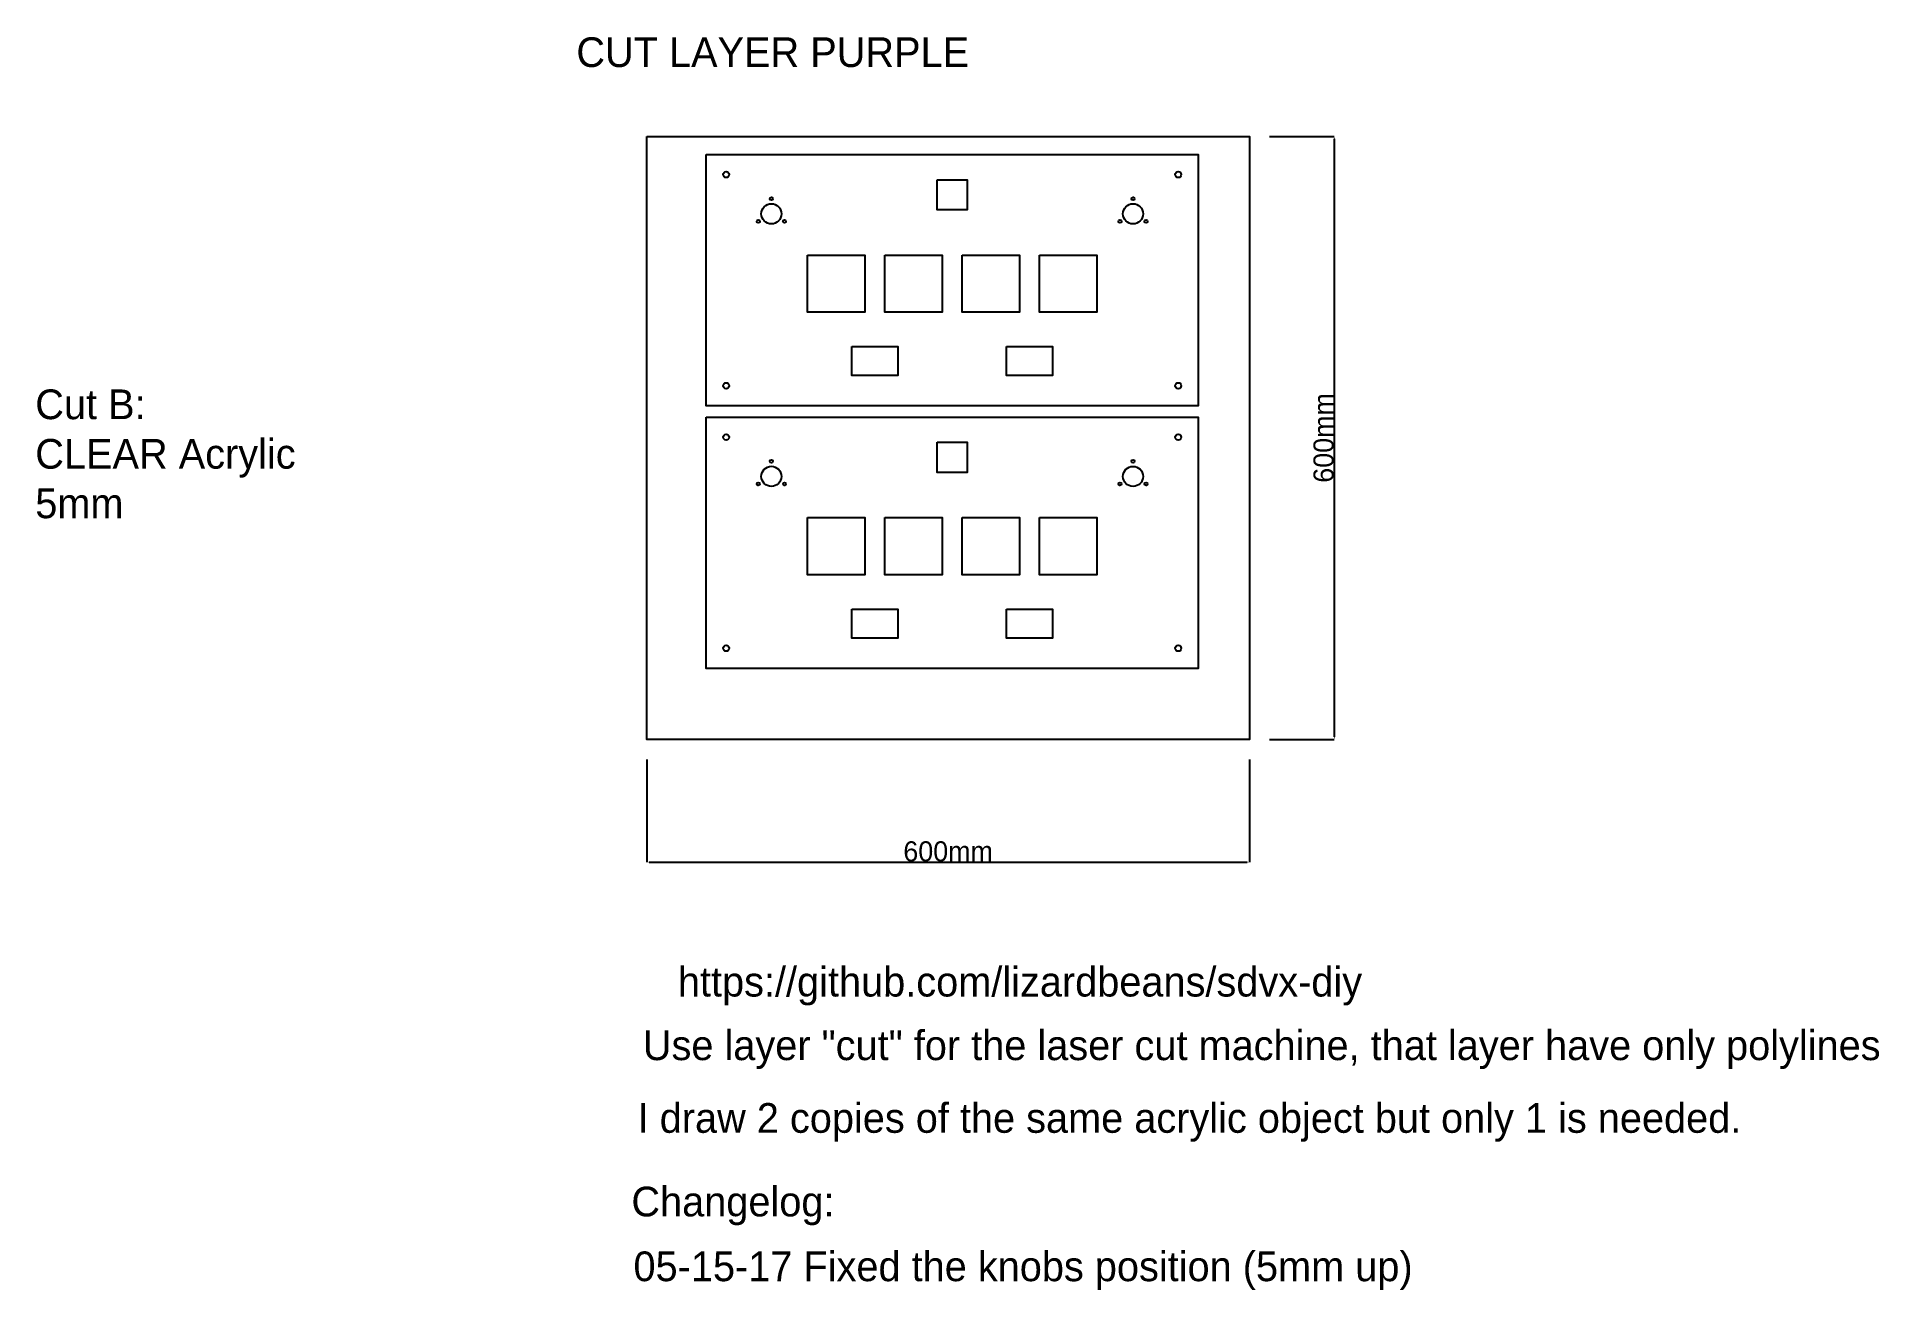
# Model space of a CAD drawing. Header units: millimetres. Extents: x -803 to 1031, y -1800 to -553.
import ezdxf

# ---------------------------------------------------------------- set-up
doc = ezdxf.new("R2010")
doc.units = ezdxf.units.MM
doc.layers.add('Corte B (5mm Acr. Transp.) Todo Junto', color=210, linetype='Continuous')
doc.layers.add('Texto', color=10, linetype='Continuous')
doc.dimstyles.new('ISO-25', dxfattribs={"dimtxt": 2.5, "dimasz": 2.5, "dimexe": 1.25, "dimexo": 0.625, "dimtad": 1, "dimtxsty": 'Standard', "dimcen": 2.5, "dimadec": 0, "dimazin": 0, "dimtfac": 1, "dimtmove": 0, "dimatfit": 3, "dimfxl": 1, "dimarcsym": 0})

# ---------------------------------------------------------------- blocks, each defined once
blk = doc.blocks.new('*D1')
at = {"layer": 'Defpoints', "color": 0, "transparency": 16777216}
for p in [(404, -652), (404, -1252), (488.4, -1252)]:
    blk.add_point(p, dxfattribs=at)
at = {"layer": 'Texto', "color": 0, "lineweight": -2, "transparency": 16777216}
for p, q in [((424, -652), (488.4, -652)), ((488.4, -654.5), (488.4, -1249.5)), ((424, -1252), (488.4, -1252))]:
    blk.add_line(p, q, dxfattribs=at)
at = {"layer": 'Texto', "color": 0, "transparency": 16777216}
for points in [[(488, -654.5), (488.8, -654.5), (488.4, -652)], [(488, -1249.5), (488.8, -1249.5), (488.4, -1252)]]:
    blk.add_solid(points, dxfattribs=at)
at = {"layer": 'Texto', "color": 0, "transparency": 16777216, "insert": (477.8, -952), "char_height": 20, "attachment_point": 5, "rotation": 90}
blk.add_mtext('600mm', dxfattribs=at)
blk = doc.blocks.new('*D2')
at = {"layer": 'Defpoints', "color": 0, "transparency": 16777216}
for p in [(-196, -1252), (404, -1252), (404, -1374.1)]:
    blk.add_point(p, dxfattribs=at)
at = {"layer": 'Texto', "color": 0, "lineweight": -2, "transparency": 16777216}
for p, q in [((-196, -1272), (-196, -1374.1)), ((404, -1272), (404, -1374.1)), ((-193.5, -1374.1), (401.5, -1374.1))]:
    blk.add_line(p, q, dxfattribs=at)
at = {"layer": 'Texto', "color": 0, "transparency": 16777216}
for points in [[(-193.5, -1373.7), (-193.5, -1374.5), (-196, -1374.1)], [(401.5, -1373.7), (401.5, -1374.5), (404, -1374.1)]]:
    blk.add_solid(points, dxfattribs=at)
at = {"layer": 'Texto', "color": 0, "transparency": 16777216, "insert": (104, -1363.5), "char_height": 20, "attachment_point": 5}
blk.add_mtext('600mm', dxfattribs=at)

msp = doc.modelspace()

# ---------------------------------------------------------------- linework, layer by layer
at = {"layer": 'Corte B (5mm Acr. Transp.) Todo Junto'}
for points in [[(-136.976, -670.05), (353.024, -670.05), (353.024, -920.05), (-136.976, -920.05)], [(93.024, -695.05), (123.024, -695.05), (123.024, -725.05), (93.024, -725.05)], [(-35.978, -770.048), (21.022, -770.048), (21.022, -827.048), (-35.978, -827.048)], [(41.022, -770.048), (98.022, -770.048), (98.022, -827.048), (41.022, -827.048)], [(118.022, -770.048), (175.022, -770.048), (175.022, -827.048), (118.022, -827.048)], [(195.022, -770.048), (252.022, -770.048), (252.022, -827.048), (195.022, -827.048)], [(8.027, -861.049), (54.027, -861.049), (54.027, -890.049), (8.027, -890.049)], [(162.027, -861.049), (208.027, -861.049), (208.027, -890.049), (162.027, -890.049)], [(-136.976, -931.274), (353.024, -931.274), (353.024, -1181.274), (-136.976, -1181.274)], [(93.024, -956.274), (123.024, -956.274), (123.024, -986.274), (93.024, -986.274)], [(-35.978, -1031.271), (21.022, -1031.271), (21.022, -1088.271), (-35.978, -1088.271)], [(41.022, -1031.271), (98.022, -1031.271), (98.022, -1088.271), (41.022, -1088.271)], [(118.022, -1031.271), (175.022, -1031.271), (175.022, -1088.271), (118.022, -1088.271)], [(195.022, -1031.271), (252.022, -1031.271), (252.022, -1088.271), (195.022, -1088.271)], [(8.027, -1122.273), (54.027, -1122.273), (54.027, -1151.273), (8.027, -1151.273)], [(162.027, -1122.273), (208.027, -1122.273), (208.027, -1151.273), (162.027, -1151.273)]]:
    msp.add_lwpolyline(points, close=True, dxfattribs=at)
for centre, radius in [((-116.976, -690.05), 3), ((333.024, -690.05), 3), ((-71.972, -714.047), 1.5), ((288.025, -714.051), 1.5), ((-71.972, -729.047), 10), ((288.025, -729.051), 10), ((-84.963, -736.547), 1.5), ((-58.982, -736.547), 1.5), ((275.035, -736.551), 1.5), ((301.016, -736.551), 1.5), ((-116.976, -900.05), 3), ((333.024, -900.05), 3), ((-116.976, -951.274), 3), ((333.024, -951.274), 3), ((-71.972, -990.27), 10), ((-71.972, -975.27), 1.5), ((288.025, -990.275), 10), ((288.025, -975.275), 1.5), ((-84.963, -997.77), 1.5), ((-58.982, -997.77), 1.5), ((275.035, -997.775), 1.5), ((301.016, -997.775), 1.5), ((-116.976, -1161.274), 3), ((333.024, -1161.274), 3)]:
    msp.add_circle(centre, radius, dxfattribs=at)
at = {"layer": 'Texto'}
msp.add_lwpolyline([(-195.977, -651.993), (404.023, -651.993), (404.023, -1251.993), (-195.977, -1251.993)], close=True, dxfattribs=at)

# ---------------------------------------------------------------- texts
at = {"layer": 'Texto', "color": 10}
for s, height, p in [('CUT LAYER PURPLE', 29.56028, (-266.106, -582.965)), ('Cut B:', 29.5603, (-804.719, -933.338)), ('CLEAR Acrylic', 29.56028, (-804.719, -982.605)), ('5mm', 29.5603, (-804.719, -1031.872)), ('https://github.com/lizardbeans/sdvx-diy', 29.56028, (-165.034, -1507.789)), ('Use layer "cut" for the laser cut machine, that layer have only polylines', 29.56028, (-199.906, -1571.067)), ('I draw 2 copies of the same acrylic object but only 1 is needed.', 29.56028, (-205.072, -1643.383)), ('Changelog:', 29.5603, (-211.311, -1726.557)), ('05-15-17 Fixed the knobs position (5mm up)', 29.56028, (-209.231, -1791.016))]:
    msp.add_text(s, height=height, dxfattribs=at).set_placement(p)

# ---------------------------------------------------------------- dimensions: what is measured, and where the dimension line sits
at = {"layer": 'Texto'}
dim = msp.add_linear_dim(base=(488.4, -1251.993), p1=(404.023, -651.993), p2=(404.023, -1251.993), angle=90, dimstyle='ISO-25', override={"dimtxt": 20, "dimexe": 0, "dimexo": 20, "dimpost": 'mm'}, dxfattribs=at)
dim.commit()
dim.dimension.update_dxf_attribs({"geometry": '*D1', "text_midpoint": (477.775, -951.993)})
dim = msp.add_linear_dim(base=(404.023, -1374.099), p1=(-195.977, -1251.993), p2=(404.023, -1251.993), dimstyle='ISO-25', override={"dimtxt": 20, "dimexe": 0, "dimexo": 20, "dimpost": 'mm'}, dxfattribs=at)
dim.commit()
dim.dimension.update_dxf_attribs({"geometry": '*D2', "text_midpoint": (104.023, -1363.474)})

doc.saveas('drawing.dxf')
